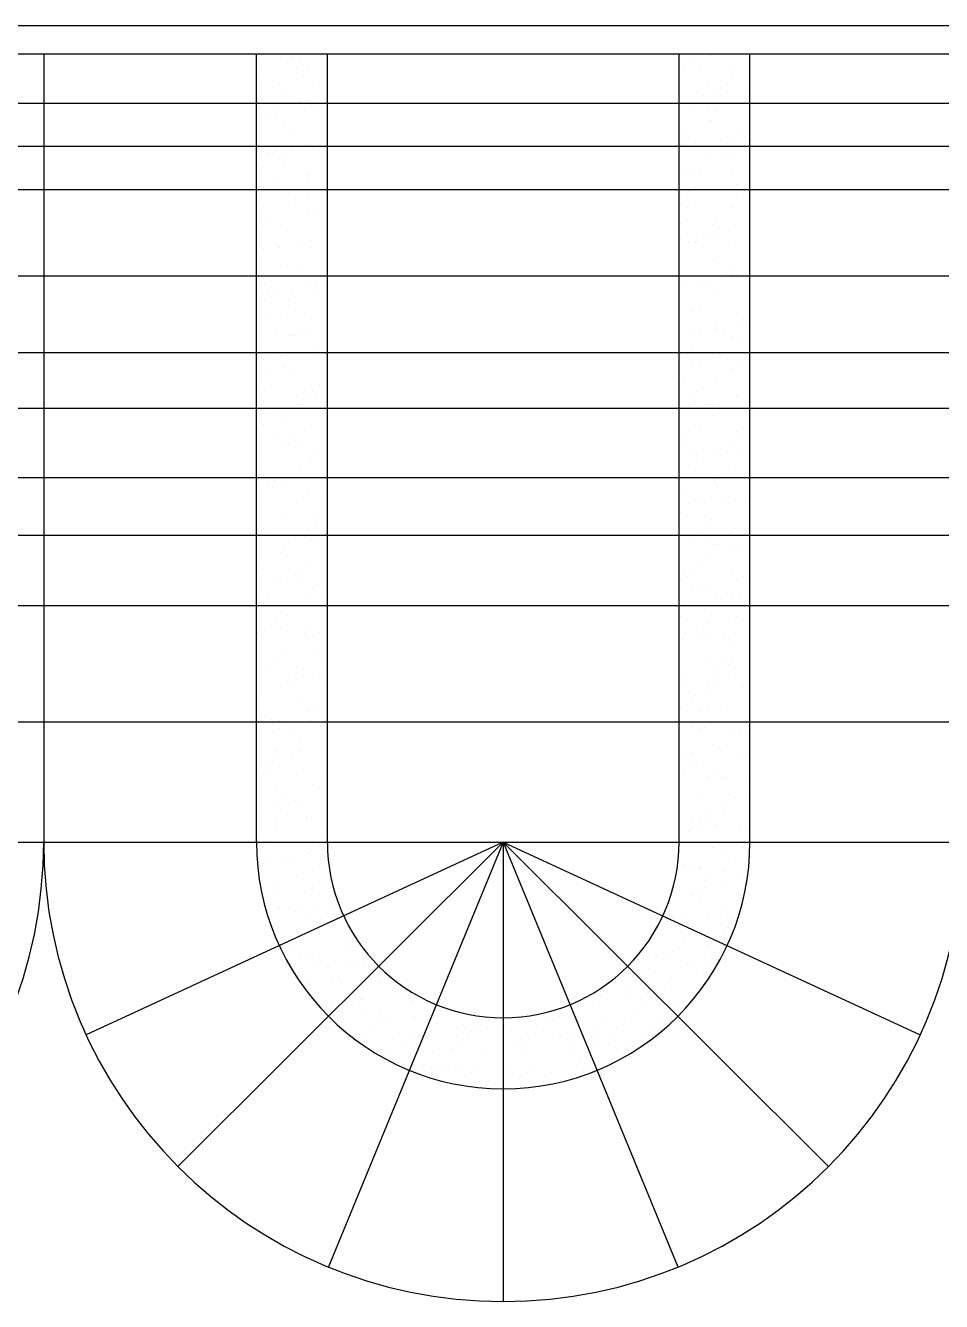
# Model space of a CAD drawing. Header units: inches. Extents: x 3.4 to 45.9, y 7.2 to 32.
# Drawn here: x 36.667 to 37.248, y 29.565 to 30.374 of the extents above; entities that cross this region are included whole.
import ezdxf

# ---------------------------------------------------------------- set-up
doc = ezdxf.new("R2010")
doc.units = ezdxf.units.IN
doc.header["$MEASUREMENT"] = 0
doc.layers.add('02', color=2, linetype='Continuous')
doc.layers.add('4', color=4, linetype='Continuous')

msp = doc.modelspace()

# ---------------------------------------------------------------- linework, layer by layer
at = {"layer": '02'}
for p, q in [((36.09511, 30.35632), (37.84471, 30.35632)), ((36.81331, 29.85613), (36.81331, 30.35632)), ((36.81442, 30.35199), (36.81442, 30.35199)), ((36.82886, 30.35403), (36.82886, 30.35403)), ((36.8359, 30.35482), (36.8359, 30.35482)), ((36.84519, 30.35604), (36.84519, 30.35604)), ((36.85831, 29.85613), (36.85831, 30.35632)), ((37.08151, 29.85613), (37.08151, 30.35632)), ((37.09038, 30.35122), (37.09038, 30.35122)), ((37.10167, 30.35553), (37.10167, 30.35553)), ((37.12598, 30.35128), (37.12598, 30.35128)), ((37.12651, 29.85613), (37.12651, 30.35632)), ((36.83871, 30.34739), (36.83871, 30.34739)), ((36.84122, 30.35077), (36.84122, 30.35077)), ((36.84604, 30.34769), (36.84604, 30.34769)), ((37.08421, 30.34679), (37.08421, 30.34679)), ((37.0952, 30.34815), (37.0952, 30.34815)), ((37.11345, 30.34665), (37.11345, 30.34665)), ((37.11516, 30.34317), (37.11516, 30.34317)), ((36.81413, 30.34272), (36.81413, 30.34272)), ((36.8278, 30.33658), (36.8278, 30.33658)), ((36.84336, 30.34258), (36.84336, 30.34258)), ((36.84866, 30.33827), (36.84866, 30.33827)), ((37.09967, 30.33607), (37.09967, 30.33607)), ((37.11256, 30.33709), (37.11256, 30.33709)), ((36.8143, 30.32824), (36.8143, 30.32824)), ((36.82958, 30.33201), (36.82958, 30.33201)), ((36.85573, 30.32784), (36.85573, 30.32784)), ((37.09716, 30.33003), (37.09716, 30.33003)), ((37.10311, 30.33081), (37.10311, 30.33081)), ((37.1124, 30.33203), (37.1124, 30.33203)), ((37.1251, 30.33406), (37.1251, 30.33406)), ((36.09511, 30.32509), (37.84849, 30.32509)), ((36.81486, 30.32208), (36.81486, 30.32208)), ((36.81567, 30.32256), (36.81567, 30.32256)), ((36.81968, 30.31901), (36.81968, 30.31901)), ((36.82496, 30.32379), (36.82496, 30.32379)), ((36.84048, 30.32583), (36.84048, 30.32583)), ((36.84408, 30.32056), (36.84408, 30.32056)), ((36.84643, 30.32661), (36.84643, 30.32661)), ((36.85045, 30.32214), (36.85045, 30.32214)), ((36.85527, 30.31907), (36.85527, 30.31907)), ((37.08493, 30.32476), (37.08493, 30.32476)), ((37.09074, 30.32403), (37.09074, 30.32403)), ((37.09962, 30.3226), (37.09962, 30.3226)), ((37.10444, 30.31953), (37.10444, 30.31953)), ((37.11417, 30.32462), (37.11417, 30.32462)), ((36.82567, 30.31782), (36.82567, 30.31782)), ((37.10039, 30.31405), (37.10039, 30.31405)), ((37.10212, 30.31361), (37.10212, 30.31361)), ((36.8303, 30.30998), (36.8303, 30.30998)), ((36.83773, 30.30677), (36.83773, 30.30677)), ((37.08565, 30.30274), (37.08565, 30.30274)), ((37.08619, 30.30841), (37.08619, 30.30841)), ((37.11417, 30.30256), (37.11417, 30.30256)), ((37.12179, 30.30847), (37.12179, 30.30847)), ((37.12294, 30.30383), (37.12294, 30.30383)), ((36.09511, 30.2977), (37.84849, 30.2977)), ((36.81557, 30.29868), (36.81557, 30.29868)), ((36.8262, 30.29436), (36.8262, 30.29436)), ((36.8355, 30.29558), (36.8355, 30.29558)), ((36.8448, 30.29854), (36.8448, 30.29854)), ((36.8491, 30.29635), (36.8491, 30.29635)), ((36.85102, 30.29762), (36.85102, 30.29762)), ((36.85697, 30.29841), (36.85697, 30.29841)), ((37.08288, 30.29855), (37.08288, 30.29855)), ((37.09217, 30.29978), (37.09217, 30.29978)), ((37.1077, 30.30182), (37.1077, 30.30182)), ((36.81474, 30.28632), (36.81474, 30.28632)), ((36.82026, 30.29357), (36.82026, 30.29357)), ((36.82409, 30.29346), (36.82409, 30.29346)), ((36.82891, 30.29039), (36.82891, 30.29039)), ((36.83102, 30.28796), (36.83102, 30.28796)), ((37.10111, 30.29202), (37.10111, 30.29202)), ((37.10885, 30.29397), (37.10885, 30.29397)), ((37.11367, 30.2909), (37.11367, 30.2909)), ((37.12554, 30.29214), (37.12554, 30.29214)), ((36.81685, 30.28439), (36.81685, 30.28439)), ((36.84626, 30.27933), (36.84626, 30.27933)), ((37.08637, 30.28072), (37.08637, 30.28072)), ((37.09118, 30.28211), (37.09118, 30.28211)), ((37.09542, 30.27978), (37.09542, 30.27978)), ((37.11561, 30.28057), (37.11561, 30.28057)), ((36.09511, 30.27031), (37.84849, 30.27031)), ((36.81629, 30.27665), (36.81629, 30.27665)), ((36.82679, 30.27528), (36.82679, 30.27528)), ((36.84552, 30.27651), (36.84552, 30.27651)), ((37.09342, 30.27035), (37.09342, 30.27035)), ((37.10183, 30.27), (37.10183, 30.27)), ((37.11824, 30.27361), (37.11824, 30.27361)), ((37.12418, 30.2744), (37.12418, 30.2744)), ((36.81527, 30.26332), (36.81527, 30.26332)), ((36.83174, 30.26594), (36.83174, 30.26594)), ((36.83817, 30.26485), (36.83817, 30.26485)), ((36.84604, 30.26737), (36.84604, 30.26737)), ((37.08248, 30.26529), (37.08248, 30.26529)), ((37.0873, 30.26222), (37.0873, 30.26222)), ((37.08747, 30.26956), (37.08747, 30.26956)), ((37.11808, 30.26535), (37.11808, 30.26535)), ((37.1229, 30.26228), (37.1229, 30.26228)), ((36.81701, 30.25463), (36.81701, 30.25463)), ((36.83814, 30.26176), (36.83814, 30.26176)), ((36.84624, 30.25449), (36.84624, 30.25449)), ((36.85022, 30.25381), (36.85022, 30.25381)), ((37.08709, 30.25869), (37.08709, 30.25869)), ((37.11461, 30.26064), (37.11461, 30.26064)), ((37.11633, 30.25855), (37.11633, 30.25855)), ((36.8199, 30.25065), (36.8199, 30.25065)), ((36.85549, 30.25071), (36.85549, 30.25071)), ((37.08236, 30.24868), (37.08236, 30.24868)), ((37.10255, 30.24797), (37.10255, 30.24797)), ((37.10466, 30.25116), (37.10466, 30.25116)), ((36.81586, 30.24378), (36.81586, 30.24378)), ((36.83246, 30.24391), (36.83246, 30.24391)), ((36.84728, 30.23794), (36.84728, 30.23794)), ((36.85657, 30.23917), (36.85657, 30.23917)), ((37.08248, 30.23931), (37.08248, 30.23931)), ((37.0923, 30.23957), (37.0923, 30.23957)), ((37.09801, 30.24136), (37.09801, 30.24136)), ((37.10396, 30.24214), (37.10396, 30.24214)), ((37.11325, 30.24336), (37.11325, 30.24336)), ((36.81773, 30.23261), (36.81773, 30.23261)), ((36.82581, 30.23512), (36.82581, 30.23512)), ((36.82724, 30.23335), (36.82724, 30.23335)), ((36.84255, 30.23621), (36.84255, 30.23621)), ((36.84737, 30.23314), (36.84737, 30.23314)), ((37.08781, 30.23667), (37.08781, 30.23667)), ((37.09171, 30.23667), (37.09171, 30.23667)), ((37.09653, 30.23359), (37.09653, 30.23359)), ((37.11705, 30.23653), (37.11705, 30.23653)), ((36.82913, 30.22202), (36.82913, 30.22202)), ((36.83318, 30.22189), (36.83318, 30.22189)), ((36.83929, 30.22231), (36.83929, 30.22231)), ((37.10327, 30.22595), (37.10327, 30.22595)), ((37.10579, 30.22721), (37.10579, 30.22721)), ((37.11389, 30.22254), (37.11389, 30.22254)), ((36.09511, 30.21554), (37.84849, 30.21554)), ((37.08853, 30.21464), (37.08853, 30.21464)), ((37.11449, 30.21393), (37.11449, 30.21393)), ((37.11777, 30.2145), (37.11777, 30.2145)), ((37.12379, 30.21516), (37.12379, 30.21516)), ((36.81619, 30.20753), (36.81619, 30.20753)), ((36.81845, 30.21058), (36.81845, 30.21058)), ((36.82705, 30.20569), (36.82705, 30.20569)), ((36.83635, 30.20691), (36.83635, 30.20691)), ((36.84768, 30.21044), (36.84768, 30.21044)), ((36.85066, 30.21188), (36.85066, 30.21188)), ((36.85178, 30.20759), (36.85178, 30.20759)), ((36.85782, 30.20974), (36.85782, 30.20974)), ((37.08373, 30.20988), (37.08373, 30.20988)), ((37.09302, 30.21111), (37.09302, 30.21111)), ((37.10095, 30.20804), (37.10095, 30.20804)), ((37.10854, 30.21315), (37.10854, 30.21315)), ((36.81841, 30.19992), (36.81841, 30.19992)), ((36.82101, 30.20446), (36.82101, 30.20446)), ((36.8339, 30.19987), (36.8339, 30.19987)), ((36.8566, 30.20452), (36.8566, 30.20452)), ((37.10399, 30.20393), (37.10399, 30.20393)), ((37.10577, 30.20497), (37.10577, 30.20497)), ((36.82835, 30.19081), (36.82835, 30.19081)), ((36.83836, 30.1934), (36.83836, 30.1934)), ((37.08925, 30.19262), (37.08925, 30.19262)), ((37.09485, 30.19571), (37.09485, 30.19571)), ((37.11849, 30.19248), (37.11849, 30.19248)), ((37.12312, 30.19392), (37.12312, 30.19392)), ((36.81917, 30.18856), (36.81917, 30.18856)), ((36.8484, 30.18842), (36.8484, 30.18842)), ((37.08832, 30.18089), (37.08832, 30.18089)), ((37.09427, 30.18168), (37.09427, 30.18168)), ((37.10471, 30.1819), (37.10471, 30.1819)), ((37.1048, 30.1866), (37.1048, 30.1866)), ((37.11908, 30.18494), (37.11908, 30.18494)), ((37.12503, 30.18573), (37.12503, 30.18573)), ((36.81612, 30.17465), (36.81612, 30.17465)), ((36.82542, 30.1789), (36.82542, 30.1789)), ((36.83462, 30.17784), (36.83462, 30.17784)), ((36.83759, 30.17748), (36.83759, 30.17748)), ((36.83973, 30.18039), (36.83973, 30.18039)), ((36.84184, 30.17846), (36.84184, 30.17846)), ((36.84688, 30.1787), (36.84688, 30.1787)), ((37.11018, 30.17942), (37.11018, 30.17942)), ((37.115, 30.17635), (37.115, 30.17635)), ((37.11617, 30.17618), (37.11617, 30.17618)), ((37.11828, 30.17424), (37.11828, 30.17424)), ((36.09511, 30.16686), (37.84849, 30.16686)), ((36.81947, 30.165), (36.81947, 30.165)), ((36.8289, 30.1651), (36.8289, 30.1651)), ((36.85178, 30.16934), (36.85178, 30.16934)), ((36.85525, 30.16663), (36.85525, 30.16663)), ((37.08711, 30.1657), (37.08711, 30.1657)), ((37.08997, 30.1706), (37.08997, 30.1706)), ((36.83072, 30.1573), (36.83072, 30.1573)), ((36.84939, 30.16462), (36.84939, 30.16462)), ((37.08955, 30.16094), (37.08955, 30.16094)), ((37.0954, 30.16019), (37.0954, 30.16019)), ((37.10263, 30.16366), (37.10263, 30.16366)), ((37.11193, 30.16244), (37.11193, 30.16244)), ((37.11547, 30.15678), (37.11547, 30.15678)), ((37.11947, 30.16056), (37.11947, 30.16056)), ((36.81896, 30.15598), (36.81896, 30.15598)), ((36.83488, 30.15317), (36.83488, 30.15317)), ((37.08402, 30.14977), (37.08402, 30.14977)), ((37.10497, 30.14911), (37.10497, 30.14911)), ((36.81395, 30.14248), (36.81395, 30.14248)), ((36.81875, 30.14298), (36.81875, 30.14298)), ((36.84366, 30.1428), (36.84366, 30.1428)), ((36.84867, 30.1426), (36.84867, 30.1426)), ((36.85332, 30.14595), (36.85332, 30.14595)), ((37.08192, 30.14784), (37.08192, 30.14784)), ((37.09282, 30.14235), (37.09282, 30.14235)), ((36.83884, 30.13973), (36.83884, 30.13973)), ((36.83984, 30.1336), (36.83984, 30.1336)), ((36.84471, 30.13843), (36.84471, 30.13843)), ((36.85066, 30.13764), (36.85066, 30.13764)), ((37.088, 30.13928), (37.088, 30.13928)), ((37.0921, 30.13545), (37.0921, 30.13545)), ((37.10139, 30.13423), (37.10139, 30.13423)), ((37.10734, 30.13345), (37.10734, 30.13345)), ((37.11838, 30.13974), (37.11838, 30.13974)), ((37.11875, 30.13854), (37.11875, 30.13854)), ((37.12359, 30.13922), (37.12359, 30.13922)), ((36.09511, 30.13148), (37.84849, 30.13148)), ((36.82148, 30.12868), (36.82148, 30.12868)), ((36.82989, 30.12448), (36.82989, 30.12448)), ((36.83416, 30.13115), (36.83416, 30.13115)), ((36.85708, 30.12861), (36.85708, 30.12861)), ((37.10425, 30.12709), (37.10425, 30.12709)), ((37.10624, 30.12816), (37.10624, 30.12816)), ((37.12286, 30.1314), (37.12286, 30.1314)), ((36.81803, 30.12096), (36.81803, 30.12096)), ((36.84795, 30.12057), (36.84795, 30.12057)), ((37.08811, 30.11689), (37.08811, 30.11689)), ((37.09496, 30.11827), (37.09496, 30.11827)), ((37.11803, 30.11651), (37.11803, 30.11651)), ((36.81641, 30.11213), (36.81641, 30.11213)), ((36.82488, 30.11144), (36.82488, 30.11144)), ((36.82961, 30.11111), (36.82961, 30.11111)), ((36.83344, 30.10913), (36.83344, 30.10913)), ((36.83443, 30.11418), (36.83443, 30.11418)), ((36.84013, 30.10944), (36.84013, 30.10944)), ((37.08359, 30.11373), (37.08359, 30.11373)), ((37.11436, 30.11059), (37.11436, 30.11059)), ((37.11918, 30.11366), (37.11918, 30.11366)), ((36.84785, 30.09999), (36.84785, 30.09999)), ((36.85287, 30.10403), (36.85287, 30.10403)), ((36.85565, 30.10739), (36.85565, 30.10739)), ((37.08291, 30.10723), (37.08291, 30.10723)), ((37.09085, 30.10602), (37.09085, 30.10602)), ((37.0968, 30.10524), (37.0968, 30.10524)), ((37.10353, 30.10507), (37.10353, 30.10507)), ((37.11232, 30.1032), (37.11232, 30.1032)), ((37.12162, 30.10197), (37.12162, 30.10197)), ((36.81731, 30.09893), (36.81731, 30.09893)), ((36.84082, 30.09299), (36.84082, 30.09299)), ((36.84723, 30.09855), (36.84723, 30.09855)), ((37.08739, 30.09487), (37.08739, 30.09487)), ((37.09701, 30.09954), (37.09701, 30.09954)), ((37.11731, 30.09449), (37.11731, 30.09449)), ((36.09511, 30.0875), (37.84849, 30.0875)), ((36.82519, 30.08556), (36.82519, 30.08556)), ((36.83272, 30.0871), (36.83272, 30.0871)), ((37.10378, 30.08484), (37.10378, 30.08484)), ((37.10589, 30.08677), (37.10589, 30.08677)), ((36.81434, 30.08324), (36.81434, 30.08324)), ((36.81659, 30.07691), (36.81659, 30.07691)), ((36.82037, 30.08249), (36.82037, 30.08249)), ((36.82364, 30.08201), (36.82364, 30.08201)), ((36.82959, 30.08123), (36.82959, 30.08123)), ((36.84511, 30.07919), (36.84511, 30.07919)), ((36.84651, 30.07653), (36.84651, 30.07653)), ((36.8544, 30.07796), (36.8544, 30.07796)), ((36.85597, 30.08242), (36.85597, 30.08242)), ((37.08626, 30.07703), (37.08626, 30.07703)), ((37.09384, 30.07573), (37.09384, 30.07573)), ((37.10513, 30.08197), (37.10513, 30.08197)), ((36.8174, 30.07152), (36.8174, 30.07152)), ((36.83862, 30.07137), (36.83862, 30.07137)), ((37.08778, 30.07092), (37.08778, 30.07092)), ((37.10179, 30.07499), (37.10179, 30.07499)), ((37.11108, 30.07377), (37.11108, 30.07377)), ((37.11703, 30.07298), (37.11703, 30.07298)), ((37.12337, 30.07085), (37.12337, 30.07085)), ((36.832, 30.06508), (36.832, 30.06508)), ((36.85176, 30.06149), (36.85176, 30.06149)), ((37.08246, 30.0653), (37.08246, 30.0653)), ((37.10209, 30.06102), (37.10209, 30.06102)), ((36.81596, 30.05694), (36.81596, 30.05694)), ((36.81905, 30.05302), (36.81905, 30.05302)), ((36.84579, 30.0545), (36.84579, 30.0545)), ((36.84674, 30.0538), (36.84674, 30.0538)), ((36.85156, 30.05687), (36.85156, 30.05687)), ((37.0959, 30.05335), (37.0959, 30.05335)), ((37.10072, 30.05642), (37.10072, 30.05642)), ((37.11472, 30.05334), (37.11472, 30.05334)), ((37.11682, 30.05527), (37.11682, 30.05527)), ((36.09511, 30.05086), (37.84849, 30.05086)), ((36.83457, 30.05098), (36.83457, 30.05098)), ((36.83827, 30.04913), (36.83827, 30.04913)), ((36.84038, 30.05106), (36.84038, 30.05106)), ((36.84387, 30.04976), (36.84387, 30.04976)), ((36.84982, 30.04897), (36.84982, 30.04897)), ((37.08595, 30.05082), (37.08595, 30.05082)), ((37.09125, 30.04678), (37.09125, 30.04678)), ((37.10054, 30.04556), (37.10054, 30.04556)), ((37.10477, 30.04423), (37.10477, 30.04423)), ((37.10649, 30.04478), (37.10649, 30.04478)), ((37.11587, 30.05044), (37.11587, 30.05044)), ((36.82833, 30.04002), (36.82833, 30.04002)), ((36.83128, 30.04306), (36.83128, 30.04306)), ((37.10137, 30.039), (37.10137, 30.039)), ((37.11414, 30.04223), (37.11414, 30.04223)), ((37.12201, 30.04273), (37.12201, 30.04273)), ((36.81485, 30.02766), (36.81485, 30.02766)), ((36.81515, 30.03286), (36.81515, 30.03286)), ((36.81695, 30.0296), (36.81695, 30.0296)), ((36.84233, 30.02825), (36.84233, 30.02825)), ((36.84507, 30.03248), (36.84507, 30.03248)), ((37.08523, 30.0288), (37.08523, 30.0288)), ((37.09149, 30.0278), (37.09149, 30.0278)), ((37.0934, 30.03381), (37.0934, 30.03381)), ((37.11515, 30.02842), (37.11515, 30.02842)), ((36.82404, 30.02277), (36.82404, 30.02277)), ((36.83333, 30.02155), (36.83333, 30.02155)), ((36.83751, 30.02518), (36.83751, 30.02518)), ((36.83928, 30.02077), (36.83928, 30.02077)), ((36.85131, 30.01956), (36.85131, 30.01956)), ((37.08667, 30.02473), (37.08667, 30.02473)), ((37.12226, 30.02466), (37.12226, 30.02466)), ((37.12565, 30.02184), (37.12565, 30.02184)), ((36.81443, 30.01084), (36.81443, 30.01084)), ((36.82015, 30.01413), (36.82015, 30.01413)), ((36.84921, 30.01763), (36.84921, 30.01763)), ((36.8548, 30.01872), (36.8548, 30.01872)), ((36.85575, 30.01406), (36.85575, 30.01406)), ((37.09, 30.01735), (37.09, 30.01735)), ((37.09595, 30.01657), (37.09595, 30.01657)), ((37.10065, 30.01697), (37.10065, 30.01697)), ((37.10491, 30.01361), (37.10491, 30.01361)), ((37.11148, 30.01453), (37.11148, 30.01453)), ((37.1157, 30.01273), (37.1157, 30.01273)), ((37.12077, 30.0133), (37.12077, 30.0133)), ((36.09511, 30.00616), (37.84849, 30.00616)), ((36.83926, 30.00852), (36.83926, 30.00852)), ((36.84435, 30.01046), (36.84435, 30.01046)), ((37.08451, 30.00678), (37.08451, 30.00678)), ((37.11443, 30.0064), (37.11443, 30.0064)), ((36.82578, 29.99617), (36.82578, 29.99617)), ((36.8331, 29.99963), (36.8331, 29.99963)), ((37.08226, 29.99918), (37.08226, 29.99918)), ((37.09993, 29.99495), (37.09993, 29.99495)), ((37.10222, 30.00038), (37.10222, 30.00038)), ((37.11303, 29.99604), (37.11303, 29.99604)), ((37.11785, 29.99911), (37.11785, 29.99911)), ((36.8135, 29.99457), (36.8135, 29.99457)), ((36.81371, 29.98881), (36.81371, 29.98881)), ((36.81584, 29.98705), (36.81584, 29.98705)), ((36.82279, 29.99334), (36.82279, 29.99334)), ((36.82874, 29.99256), (36.82874, 29.99256)), ((36.84363, 29.98843), (36.84363, 29.98843)), ((36.84426, 29.99052), (36.84426, 29.99052)), ((36.85356, 29.98929), (36.85356, 29.98929)), ((37.08541, 29.98836), (37.08541, 29.98836)), ((37.09228, 29.99126), (37.09228, 29.99126)), ((36.84652, 29.98544), (36.84652, 29.98544)), ((37.08379, 29.98475), (37.08379, 29.98475)), ((37.09568, 29.98499), (37.09568, 29.98499)), ((37.10094, 29.98632), (37.10094, 29.98632)), ((37.11023, 29.9851), (37.11023, 29.9851)), ((37.11371, 29.98437), (37.11371, 29.98437)), ((37.11618, 29.98431), (37.11618, 29.98431)), ((36.82386, 29.97101), (36.82386, 29.97101)), ((36.82912, 29.97699), (36.82912, 29.97699)), ((36.8502, 29.97702), (36.8502, 29.97702)), ((37.09921, 29.97292), (37.09921, 29.97292)), ((37.10862, 29.97049), (37.10862, 29.97049)), ((37.11526, 29.97081), (37.11526, 29.97081)), ((36.81904, 29.96794), (36.81904, 29.96794)), ((36.83373, 29.96231), (36.83373, 29.96231)), ((36.83882, 29.9666), (36.83882, 29.9666)), ((36.84291, 29.96641), (36.84291, 29.96641)), ((36.85464, 29.96787), (36.85464, 29.96787)), ((37.08307, 29.96273), (37.08307, 29.96273)), ((37.1038, 29.96742), (37.1038, 29.96742)), ((37.11299, 29.96235), (37.11299, 29.96235)), ((37.11315, 29.96888), (37.11315, 29.96888)), ((36.8284, 29.95496), (36.8284, 29.95496)), ((36.83729, 29.95682), (36.83729, 29.95682)), ((36.84302, 29.96109), (36.84302, 29.96109)), ((36.84897, 29.9603), (36.84897, 29.9603)), ((36.85764, 29.9551), (36.85764, 29.9551)), ((37.08645, 29.95636), (37.08645, 29.95636)), ((37.09969, 29.95689), (37.09969, 29.95689)), ((37.10321, 29.95977), (37.10321, 29.95977)), ((37.10564, 29.95611), (37.10564, 29.95611)), ((37.12204, 29.9563), (37.12204, 29.9563)), ((37.08973, 29.94741), (37.08973, 29.94741)), ((37.09183, 29.94934), (37.09183, 29.94934)), ((37.09849, 29.9509), (37.09849, 29.9509)), ((37.12117, 29.95406), (37.12117, 29.95406)), ((36.81463, 29.94239), (36.81463, 29.94239)), ((36.81539, 29.94513), (36.81539, 29.94513)), ((36.84219, 29.94439), (36.84219, 29.94439)), ((36.84541, 29.93925), (36.84541, 29.93925)), ((36.85023, 29.94232), (36.85023, 29.94232)), ((37.08235, 29.94071), (37.08235, 29.94071)), ((37.09457, 29.9388), (37.09457, 29.9388)), ((37.09939, 29.94187), (37.09939, 29.94187)), ((37.11227, 29.94032), (37.11227, 29.94032)), ((37.12619, 29.93931), (37.12619, 29.93931)), ((36.09511, 29.93251), (37.84849, 29.93251)), ((36.82319, 29.9341), (36.82319, 29.9341)), ((36.82768, 29.93294), (36.82768, 29.93294)), ((36.83248, 29.93288), (36.83248, 29.93288)), ((36.83843, 29.9321), (36.83843, 29.9321)), ((36.84764, 29.93317), (36.84764, 29.93317)), ((36.85395, 29.93005), (36.85395, 29.93005)), ((36.85692, 29.93308), (36.85692, 29.93308)), ((37.12409, 29.93738), (37.12409, 29.93738)), ((36.82806, 29.9282), (36.82806, 29.9282)), ((36.8377, 29.92406), (36.8377, 29.92406)), ((36.84147, 29.92236), (36.84147, 29.92236)), ((37.08915, 29.92868), (37.08915, 29.92868)), ((37.0951, 29.9279), (37.0951, 29.9279)), ((37.09777, 29.92888), (37.09777, 29.92888)), ((37.11414, 29.92827), (37.11414, 29.92827)), ((37.11992, 29.92463), (37.11992, 29.92463)), ((37.12587, 29.92385), (37.12587, 29.92385)), ((36.841, 29.9137), (36.841, 29.9137)), ((37.08163, 29.91868), (37.08163, 29.91868)), ((37.10277, 29.91784), (37.10277, 29.91784)), ((37.11155, 29.9183), (37.11155, 29.9183)), ((36.82422, 29.9117), (36.82422, 29.9117)), ((36.82632, 29.91363), (36.82632, 29.91363)), ((36.83618, 29.91063), (36.83618, 29.91063)), ((36.8562, 29.91105), (36.8562, 29.91105)), ((37.08534, 29.91018), (37.08534, 29.91018)), ((37.09016, 29.91325), (37.09016, 29.91325)), ((37.09072, 29.9068), (37.09072, 29.9068)), ((37.09705, 29.90685), (37.09705, 29.90685)), ((37.12093, 29.91011), (37.12093, 29.91011)), ((37.12575, 29.91318), (37.12575, 29.91318)), ((37.12629, 29.90699), (37.12629, 29.90699)), ((36.81427, 29.90259), (36.81427, 29.90259)), ((36.81882, 29.89957), (36.81882, 29.89957)), ((36.82194, 29.90467), (36.82194, 29.90467)), ((36.82789, 29.90389), (36.82789, 29.90389)), ((36.84342, 29.90185), (36.84342, 29.90185)), ((36.85442, 29.89951), (36.85442, 29.89951)), ((37.08456, 29.89969), (37.08456, 29.89969)), ((37.10009, 29.89765), (37.10009, 29.89765)), ((37.10358, 29.89906), (37.10358, 29.89906)), ((36.84863, 29.89256), (36.84863, 29.89256)), ((37.10938, 29.89643), (37.10938, 29.89643)), ((37.11083, 29.89628), (37.11083, 29.89628)), ((37.12508, 29.89677), (37.12508, 29.89677)), ((36.82624, 29.88889), (36.82624, 29.88889)), ((36.82695, 29.88201), (36.82695, 29.88201)), ((36.83177, 29.88508), (36.83177, 29.88508)), ((36.83726, 29.88213), (36.83726, 29.88213)), ((36.85548, 29.88903), (36.85548, 29.88903)), ((37.09633, 29.88483), (37.09633, 29.88483)), ((37.1117, 29.88149), (37.1117, 29.88149)), ((37.1137, 29.88634), (37.1137, 29.88634)), ((37.11652, 29.88456), (37.11652, 29.88456)), ((37.12557, 29.88497), (37.12557, 29.88497)), ((36.81735, 29.87568), (36.81735, 29.87568)), ((36.83288, 29.87364), (36.83288, 29.87364)), ((36.83515, 29.8802), (36.83515, 29.8802)), ((36.84003, 29.87831), (36.84003, 29.87831)), ((37.10165, 29.8753), (37.10165, 29.8753)), ((37.11011, 29.87425), (37.11011, 29.87425)), ((36.82521, 29.87109), (36.82521, 29.87109)), ((36.82552, 29.86687), (36.82552, 29.86687)), ((36.84519, 29.87089), (36.84519, 29.87089)), ((36.84812, 29.87163), (36.84812, 29.87163)), ((36.85476, 29.86701), (36.85476, 29.86701)), ((37.08955, 29.86944), (37.08955, 29.86944)), ((37.09435, 29.87043), (37.09435, 29.87043)), ((37.09884, 29.86822), (37.09884, 29.86822)), ((37.10479, 29.86744), (37.10479, 29.86744)), ((37.12032, 29.86539), (37.12032, 29.86539)), ((36.81383, 29.86067), (36.81383, 29.86067)), ((37.08816, 29.86295), (37.08816, 29.86295)), ((37.09027, 29.86488), (37.09027, 29.86488)), ((37.09561, 29.86281), (37.09561, 29.86281)), ((37.12485, 29.86295), (37.12485, 29.86295)), ((36.09511, 29.85613), (37.84849, 29.85613)), ((36.96991, 29.85613), (36.70528, 29.73366)), ((36.96991, 29.85613), (36.76349, 29.65017)), ((36.81771, 29.85338), (36.81771, 29.85338)), ((36.82253, 29.85646), (36.82253, 29.85646)), ((36.83931, 29.85629), (36.83931, 29.85629)), ((36.84819, 29.85063), (36.84819, 29.85063)), ((36.85331, 29.85332), (36.85331, 29.85332)), ((36.85813, 29.85639), (36.85813, 29.85639)), ((36.96991, 29.85613), (36.85904, 29.58643)), ((36.96991, 29.85613), (36.96991, 29.56453)), ((36.96991, 29.85613), (37.17634, 29.65017)), ((36.96991, 29.85613), (37.23455, 29.73366)), ((36.96991, 29.85613), (37.08079, 29.58643)), ((37.10247, 29.85287), (37.10247, 29.85287)), ((37.10729, 29.85594), (37.10729, 29.85594)), ((37.10939, 29.85223), (37.10939, 29.85223)), ((37.12252, 29.85291), (37.12252, 29.85291)), ((37.12463, 29.85484), (37.12463, 29.85484)), ((36.82234, 29.84543), (36.82234, 29.84543)), ((36.83163, 29.84421), (36.83163, 29.84421)), ((36.83758, 29.84343), (36.83758, 29.84343)), ((36.84608, 29.8487), (36.84608, 29.8487)), ((36.85311, 29.84138), (36.85311, 29.84138)), ((36.85404, 29.84498), (36.85404, 29.84498)), ((37.08512, 29.84181), (37.08512, 29.84181)), ((37.09489, 29.84078), (37.09489, 29.84078)), ((37.11258, 29.8438), (37.11258, 29.8438)), ((37.12413, 29.84092), (37.12413, 29.84092)), ((36.83859, 29.83427), (36.83859, 29.83427)), ((37.08831, 29.84001), (37.08831, 29.84001)), ((37.09425, 29.83923), (37.09425, 29.83923)), ((37.1012, 29.83338), (37.1012, 29.83338)), ((37.10978, 29.83719), (37.10978, 29.83719)), ((37.11907, 29.83596), (37.11907, 29.83596)), ((37.12502, 29.83518), (37.12502, 29.83518)), ((36.82476, 29.82917), (36.82476, 29.82917)), ((36.84408, 29.8247), (36.84408, 29.8247)), ((36.8489, 29.82777), (36.8489, 29.82777)), ((37.07875, 29.83059), (37.07875, 29.83059)), ((37.09806, 29.82732), (37.09806, 29.82732)), ((37.0991, 29.83145), (37.0991, 29.83145)), ((37.10867, 29.83021), (37.10867, 29.83021)), ((36.82408, 29.82282), (36.82408, 29.82282)), ((36.85332, 29.82296), (36.85332, 29.82296)), ((36.85912, 29.81913), (36.85912, 29.81913)), ((37.08915, 29.82233), (37.08915, 29.82233)), ((37.09324, 29.82425), (37.09324, 29.82425)), ((37.09417, 29.81876), (37.09417, 29.81876)), ((36.82109, 29.816), (36.82109, 29.816)), ((36.82673, 29.81364), (36.82673, 29.81364)), ((36.82704, 29.81522), (36.82704, 29.81522)), ((36.83787, 29.81224), (36.83787, 29.81224)), ((36.84257, 29.81318), (36.84257, 29.81318)), ((36.85186, 29.81195), (36.85186, 29.81195)), ((36.85781, 29.81117), (36.85781, 29.81117)), ((36.86232, 29.81358), (36.86232, 29.81358)), ((37.07567, 29.80998), (37.07567, 29.80998)), ((37.07803, 29.80856), (37.07803, 29.80856)), ((37.08372, 29.81102), (37.08372, 29.81102)), ((37.09924, 29.80898), (37.09924, 29.80898)), ((37.11148, 29.81313), (37.11148, 29.81313)), ((36.84707, 29.80809), (36.84707, 29.80809)), ((36.8526, 29.80094), (36.8526, 29.80094)), ((37.10795, 29.80818), (37.10795, 29.80818)), ((37.11214, 29.80188), (37.11214, 29.80188)), ((37.11448, 29.80697), (37.11448, 29.80697)), ((36.83485, 29.79608), (36.83485, 29.79608)), ((36.83967, 29.79915), (36.83967, 29.79915)), ((36.87044, 29.79601), (36.87044, 29.79601)), ((37.08401, 29.79562), (37.08401, 29.79562)), ((37.08883, 29.79869), (37.08883, 29.79869)), ((37.09345, 29.79674), (37.09345, 29.79674)), ((37.11003, 29.79995), (37.11003, 29.79995)), ((36.83203, 29.78497), (36.83203, 29.78497)), ((36.83715, 29.79022), (36.83715, 29.79022)), ((36.85309, 29.78496), (36.85309, 29.78496)), ((36.87006, 29.78764), (36.87006, 29.78764)), ((37.05794, 29.78482), (37.05794, 29.78482)), ((37.06666, 29.78457), (37.06666, 29.78457)), ((37.07731, 29.78654), (37.07731, 29.78654)), ((37.10009, 29.79084), (37.10009, 29.79084)), ((37.10225, 29.7845), (37.10225, 29.7845)), ((37.10723, 29.78616), (37.10723, 29.78616)), ((36.84132, 29.78375), (36.84132, 29.78375)), ((36.84727, 29.78296), (36.84727, 29.78296)), ((36.85188, 29.77891), (36.85188, 29.77891)), ((36.858, 29.77659), (36.858, 29.77659)), ((36.8628, 29.78092), (36.8628, 29.78092)), ((36.87209, 29.7797), (36.87209, 29.7797)), ((36.87804, 29.77891), (36.87804, 29.77891)), ((36.8818, 29.77853), (36.8818, 29.77853)), ((37.06723, 29.7836), (37.06723, 29.7836)), ((37.07318, 29.78282), (37.07318, 29.78282)), ((37.0866, 29.77848), (37.0866, 29.77848)), ((37.0887, 29.78077), (37.0887, 29.78077)), ((37.098, 29.77955), (37.098, 29.77955)), ((37.10394, 29.77877), (37.10394, 29.77877)), ((36.86603, 29.77046), (36.86603, 29.77046)), ((37.044, 29.77014), (37.044, 29.77014)), ((37.06186, 29.77582), (37.06186, 29.77582)), ((37.07666, 29.76937), (37.07666, 29.76937)), ((37.09273, 29.77471), (37.09273, 29.77471)), ((36.84452, 29.76424), (36.84452, 29.76424)), ((36.84663, 29.76617), (36.84663, 29.76617)), ((36.86121, 29.76739), (36.86121, 29.76739)), ((36.8673, 29.76708), (36.8673, 29.76708)), ((36.89236, 29.76656), (36.89236, 29.76656)), ((36.8968, 29.76732), (36.8968, 29.76732)), ((37.03918, 29.76707), (37.03918, 29.76707)), ((37.04735, 29.76438), (37.04735, 29.76438)), ((37.07478, 29.767), (37.07478, 29.767)), ((37.07659, 29.76452), (37.07659, 29.76452)), ((36.85116, 29.75689), (36.85116, 29.75689)), ((36.87888, 29.75421), (36.87888, 29.75421)), ((36.87945, 29.75627), (36.87945, 29.75627)), ((36.88108, 29.75651), (36.88108, 29.75651)), ((36.91195, 29.7554), (36.91195, 29.7554)), ((37.02183, 29.75601), (37.02183, 29.75601)), ((37.02592, 29.75944), (37.02592, 29.75944)), ((37.03122, 29.75418), (37.03122, 29.75418)), ((37.03187, 29.75866), (37.03187, 29.75866)), ((37.0474, 29.75662), (37.0474, 29.75662)), ((37.05743, 29.75595), (37.05743, 29.75595)), ((37.06114, 29.7538), (37.06114, 29.7538)), ((37.06318, 29.75701), (37.06318, 29.75701)), ((37.07816, 29.75257), (37.07816, 29.75257)), ((36.86155, 29.75149), (36.86155, 29.75149)), ((36.86658, 29.74506), (36.86658, 29.74506)), ((36.8675, 29.75071), (36.8675, 29.75071)), ((36.88302, 29.74866), (36.88302, 29.74866)), ((36.89232, 29.74744), (36.89232, 29.74744)), ((36.89582, 29.7452), (36.89582, 29.7452)), ((36.91324, 29.74417), (36.91324, 29.74417)), ((36.91379, 29.74461), (36.91379, 29.74461)), ((36.92573, 29.74482), (36.92573, 29.74482)), ((36.95661, 29.74371), (36.95661, 29.74371)), ((36.98584, 29.74385), (36.98584, 29.74385)), ((37.00539, 29.74558), (37.00539, 29.74558)), ((37.0075, 29.74751), (37.0075, 29.74751)), ((37.05323, 29.7479), (37.05323, 29.7479)), ((36.88757, 29.7387), (36.88757, 29.7387)), ((36.89239, 29.74177), (36.89239, 29.74177)), ((36.92308, 29.74339), (36.92308, 29.74339)), ((36.92317, 29.73864), (36.92317, 29.73864)), ((36.92799, 29.74171), (36.92799, 29.74171)), ((36.94456, 29.74056), (36.94456, 29.74056)), ((36.94971, 29.73607), (36.94971, 29.73607)), ((36.95385, 29.73934), (36.95385, 29.73934)), ((36.9598, 29.73855), (36.9598, 29.73855)), ((36.96358, 29.74164), (36.96358, 29.74164)), ((36.97533, 29.73651), (36.97533, 29.73651)), ((36.99544, 29.73647), (36.99544, 29.73647)), ((36.99918, 29.74158), (36.99918, 29.74158)), ((37.01576, 29.74347), (37.01576, 29.74347)), ((37.02995, 29.73844), (37.02995, 29.73844)), ((37.03477, 29.74151), (37.03477, 29.74151)), ((37.03975, 29.73555), (37.03975, 29.73555)), ((37.04186, 29.73748), (37.04186, 29.73748)), ((37.04663, 29.74235), (37.04663, 29.74235)), ((37.06555, 29.73838), (37.06555, 29.73838)), ((37.07037, 29.74145), (37.07037, 29.74145)), ((37.07587, 29.74249), (37.07587, 29.74249)), ((36.88036, 29.73448), (36.88036, 29.73448)), ((36.9033, 29.73506), (36.9033, 29.73506)), ((36.90582, 29.72758), (36.90582, 29.72758)), ((36.91123, 29.73337), (36.91123, 29.73337)), ((36.94047, 29.73351), (36.94047, 29.73351)), ((36.94141, 29.72752), (36.94141, 29.72752)), ((36.9476, 29.73414), (36.9476, 29.73414)), ((36.97039, 29.73313), (36.97039, 29.73313)), ((36.97701, 29.72745), (36.97701, 29.72745)), ((36.98462, 29.73529), (36.98462, 29.73529)), ((36.99057, 29.7345), (36.99057, 29.7345)), ((37.00126, 29.73202), (37.00126, 29.73202)), ((37.00609, 29.73246), (37.00609, 29.73246)), ((37.01538, 29.73124), (37.01538, 29.73124)), ((37.02133, 29.73045), (37.02133, 29.73045)), ((37.0305, 29.73216), (37.0305, 29.73216)), ((37.03686, 29.72841), (37.03686, 29.72841)), ((37.06042, 29.73178), (37.06042, 29.73178)), ((36.88981, 29.72271), (36.88981, 29.72271)), ((36.89192, 29.72464), (36.89192, 29.72464)), ((36.8951, 29.72318), (36.8951, 29.72318)), ((36.92501, 29.7228), (36.92501, 29.7228)), ((36.93766, 29.72503), (36.93766, 29.72503)), ((36.95589, 29.72168), (36.95589, 29.72168)), ((36.98196, 29.72411), (36.98196, 29.72411)), ((36.98407, 29.72604), (36.98407, 29.72604)), ((37.0126, 29.72739), (37.0126, 29.72739)), ((37.01504, 29.72144), (37.01504, 29.72144)), ((37.0298, 29.72643), (37.0298, 29.72643)), ((37.04591, 29.72033), (37.04591, 29.72033)), ((37.04819, 29.72733), (37.04819, 29.72733)), ((37.0521, 29.7264), (37.0521, 29.7264)), ((36.90325, 29.71641), (36.90325, 29.71641)), ((36.91051, 29.71135), (36.91051, 29.71135)), ((36.91255, 29.71518), (36.91255, 29.71518)), ((36.91849, 29.7144), (36.91849, 29.7144)), ((36.91876, 29.71309), (36.91876, 29.71309)), ((36.92417, 29.71268), (36.92417, 29.71268)), ((36.92628, 29.71461), (36.92628, 29.71461)), ((36.93402, 29.71235), (36.93402, 29.71235)), ((36.93975, 29.71149), (36.93975, 29.71149)), ((36.95435, 29.71302), (36.95435, 29.71302)), ((36.97202, 29.715), (36.97202, 29.715)), ((36.98995, 29.71296), (36.98995, 29.71296)), ((37.01632, 29.71408), (37.01632, 29.71408)), ((37.01843, 29.71601), (37.01843, 29.71601)), ((37.02554, 29.71289), (37.02554, 29.71289)), ((36.94331, 29.71113), (36.94331, 29.71113)), ((36.94953, 29.70995), (36.94953, 29.70995)), ((36.96064, 29.70457), (36.96064, 29.70457)), ((36.96967, 29.71111), (36.96967, 29.71111)), ((36.97408, 29.70708), (36.97408, 29.70708)), ((36.98003, 29.7063), (36.98003, 29.7063)), ((36.98513, 29.70989), (36.98513, 29.70989)), ((36.99555, 29.70425), (36.99555, 29.70425)), ((37.00054, 29.70999), (37.00054, 29.70999)), ((37.00638, 29.70497), (37.00638, 29.70497)), ((37.02072, 29.70982), (37.02072, 29.70982)), ((36.95853, 29.70264), (36.95853, 29.70264))]:
    msp.add_line(p, q, dxfattribs=at)
for radius in [0.1566, 0.1116]:
    msp.add_arc((36.96991, 29.85613), radius, 180, 0, dxfattribs=at)
at = {"layer": '4'}
for p, q in [((36.09511, 30.37432), (37.84471, 30.37432)), ((36.67831, 30.35632), (36.67831, 29.85613))]:
    msp.add_line(p, q, dxfattribs=at)
for centre in [(36.38671, 29.85613), (36.96991, 29.85613)]:
    msp.add_arc(centre, 0.2916, 180, 0, dxfattribs=at)

doc.saveas('drawing.dxf')
